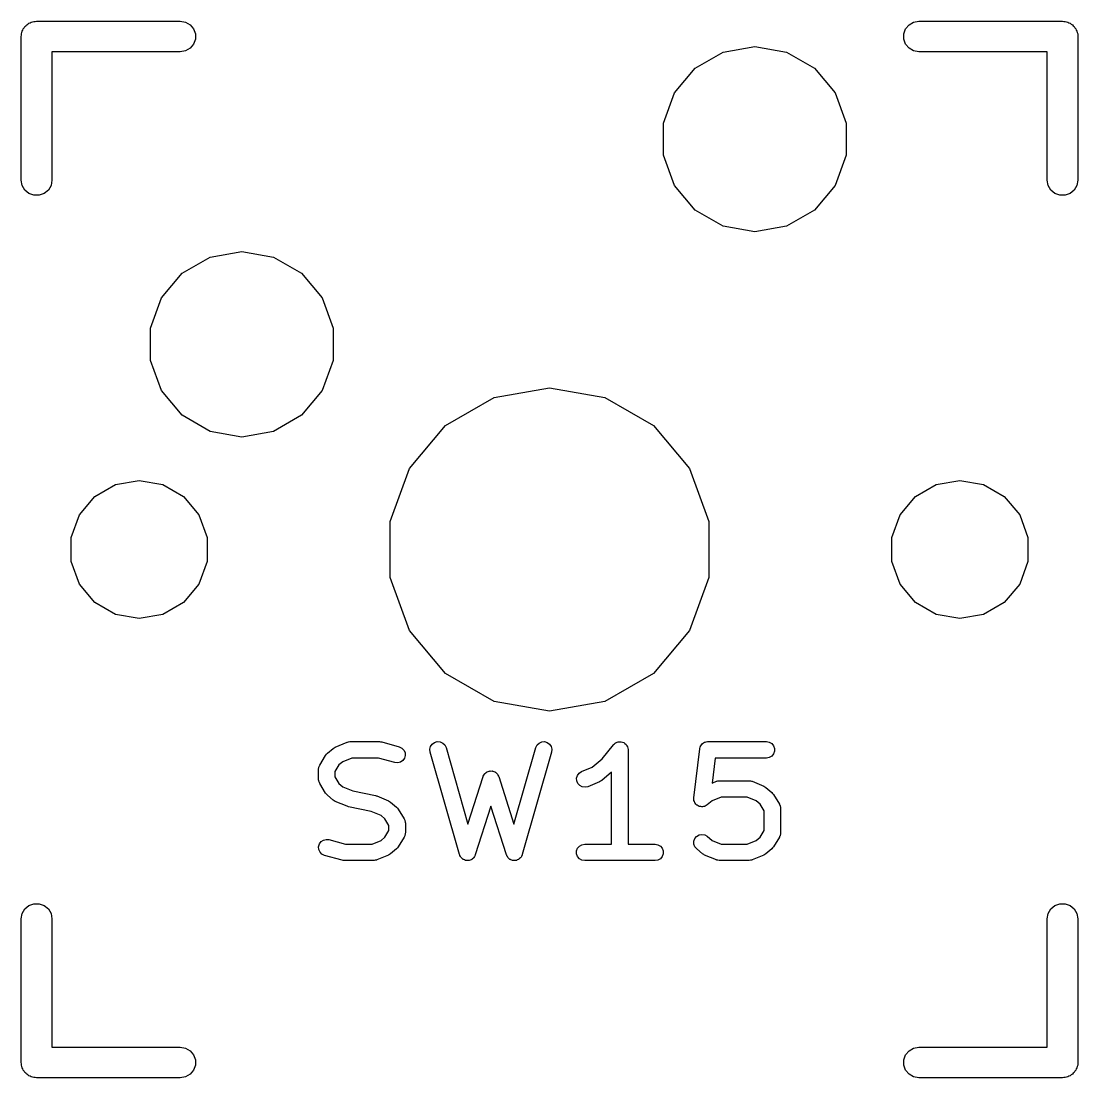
# Model space of a CAD drawing. Extents: x 30 to 168, y -145 to -27.
# Drawn here: x 109.46 to 122.54, y -66.54 to -53.46 of the extents above; entities that cross this region are included whole.
import ezdxf

# ---------------------------------------------------------------- set-up
doc = ezdxf.new("R2010")
doc.units = 0
doc.header["$MEASUREMENT"] = 0
doc.layers.add('BLACK', color=7, linetype='CONTINUOUS')

msp = doc.modelspace()

# ---------------------------------------------------------------- linework, layer by layer
at = {"layer": 'Black'}
for p, q in [((109.528, -53.5041), (109.542, -53.4957)), ((109.542, -53.4957), (109.555, -53.485)), ((109.555, -53.485), (109.57, -53.4793)), ((109.57, -53.4793), (109.585, -53.471)), ((109.585, -53.471), (109.601, -53.4681)), ((109.601, -53.4681), (109.617, -53.4624)), ((109.617, -53.4624), (109.634, -53.4624)), ((109.634, -53.4624), (109.65, -53.4595)), ((109.65, -53.4595), (111.428, -53.4595)), ((111.428, -53.4595), (111.493, -53.471)), ((111.493, -53.471), (111.55, -53.5041)), ((120.45, -53.5041), (120.507, -53.471)), ((120.507, -53.471), (120.572, -53.4595)), ((120.572, -53.4595), (122.35, -53.4595)), ((122.35, -53.4595), (122.366, -53.4624)), ((122.366, -53.4624), (122.383, -53.4624)), ((122.383, -53.4624), (122.399, -53.4681)), ((122.399, -53.4681), (122.415, -53.471)), ((122.415, -53.471), (122.43, -53.4793)), ((122.43, -53.4793), (122.445, -53.485)), ((122.445, -53.485), (122.458, -53.4957)), ((122.458, -53.4957), (122.472, -53.5041)), ((109.462, -53.6169), (109.468, -53.6013)), ((109.462, -53.6336), (109.462, -53.6169)), ((109.468, -53.6013), (109.471, -53.5848)), ((109.471, -53.5848), (109.479, -53.5704)), ((109.479, -53.5704), (109.485, -53.5547)), ((109.485, -53.5547), (109.496, -53.542)), ((109.496, -53.542), (109.504, -53.5275)), ((109.504, -53.5275), (109.517, -53.5168)), ((109.517, -53.5168), (109.528, -53.5041)), ((111.55, -53.5041), (111.593, -53.5547)), ((111.593, -53.5547), (111.616, -53.6169)), ((111.616, -53.6169), (111.616, -53.6831)), ((120.384, -53.6169), (120.407, -53.5547)), ((120.384, -53.6831), (120.384, -53.6169)), ((120.407, -53.5547), (120.45, -53.5041)), ((122.472, -53.5041), (122.483, -53.5168)), ((122.483, -53.5168), (122.496, -53.5275)), ((122.496, -53.5275), (122.504, -53.542)), ((122.504, -53.542), (122.515, -53.5547)), ((122.515, -53.5547), (122.521, -53.5704)), ((122.521, -53.5704), (122.529, -53.5848)), ((122.529, -53.5848), (122.532, -53.6013)), ((122.532, -53.6013), (122.538, -53.6169)), ((122.538, -53.6169), (122.538, -53.6336)), ((109.459, -53.65), (109.462, -53.6336)), ((109.459, -55.428), (109.459, -53.65)), ((111.593, -53.7452), (111.55, -53.7959)), ((111.616, -53.6831), (111.593, -53.7452)), ((120.407, -53.7452), (120.384, -53.6831)), ((120.45, -53.7959), (120.407, -53.7452)), ((122.538, -53.6336), (122.54, -53.65)), ((122.54, -53.65), (122.54, -55.428)), ((111.428, -53.8405), (109.84, -53.8405)), ((109.84, -53.8405), (109.84, -55.428)), ((111.493, -53.829), (111.428, -53.8405)), ((111.55, -53.7959), (111.493, -53.829)), ((117.802, -54.0411), (118.148, -53.8418)), ((118.148, -53.8418), (118.54, -53.7726)), ((118.54, -53.7726), (118.932, -53.8418)), ((118.932, -53.8418), (119.278, -54.0411)), ((120.507, -53.829), (120.45, -53.7959)), ((120.572, -53.8405), (120.507, -53.829)), ((122.159, -53.8405), (120.572, -53.8405)), ((122.159, -55.428), (122.159, -53.8405)), ((117.546, -54.3463), (117.802, -54.0411)), ((119.278, -54.0411), (119.534, -54.3463)), ((117.41, -54.7208), (117.546, -54.3463)), ((119.534, -54.3463), (119.67, -54.7208)), ((117.41, -55.1192), (117.41, -54.7208)), ((119.67, -54.7208), (119.67, -55.1192)), ((117.546, -55.4937), (117.41, -55.1192)), ((119.67, -55.1192), (119.534, -55.4937)), ((109.471, -55.4932), (109.459, -55.428)), ((109.84, -55.428), (109.829, -55.4932)), ((122.171, -55.4932), (122.159, -55.428)), ((122.54, -55.428), (122.529, -55.4932)), ((109.504, -55.5505), (109.471, -55.4932)), ((109.555, -55.593), (109.504, -55.5505)), ((109.617, -55.6156), (109.555, -55.593)), ((109.745, -55.593), (109.683, -55.6156)), ((109.796, -55.5505), (109.745, -55.593)), ((109.829, -55.4932), (109.796, -55.5505)), ((117.802, -55.7989), (117.546, -55.4937)), ((119.534, -55.4937), (119.278, -55.7989)), ((122.204, -55.5505), (122.171, -55.4932)), ((122.255, -55.593), (122.204, -55.5505)), ((122.317, -55.6156), (122.255, -55.593)), ((122.445, -55.593), (122.383, -55.6156)), ((122.496, -55.5505), (122.445, -55.593)), ((122.529, -55.4932), (122.496, -55.5505)), ((109.683, -55.6156), (109.617, -55.6156)), ((122.383, -55.6156), (122.317, -55.6156)), ((118.148, -55.9982), (117.802, -55.7989)), ((119.278, -55.7989), (118.932, -55.9982)), ((118.54, -56.0674), (118.148, -55.9982)), ((118.932, -55.9982), (118.54, -56.0674)), ((111.798, -56.3818), (112.19, -56.3126)), ((112.19, -56.3126), (112.582, -56.3818)), ((111.452, -56.5811), (111.798, -56.3818)), ((112.582, -56.3818), (112.928, -56.5811)), ((111.196, -56.8863), (111.452, -56.5811)), ((112.928, -56.5811), (113.184, -56.8863)), ((111.06, -57.2608), (111.196, -56.8863)), ((113.184, -56.8863), (113.32, -57.2608)), ((111.06, -57.6592), (111.06, -57.2608)), ((113.32, -57.2608), (113.32, -57.6592)), ((111.196, -58.0337), (111.06, -57.6592)), ((113.32, -57.6592), (113.184, -58.0337)), ((111.452, -58.3389), (111.196, -58.0337)), ((113.184, -58.0337), (112.928, -58.3389)), ((115.315, -58.1192), (116, -57.9985)), ((116, -57.9985), (116.685, -58.1192)), ((114.713, -58.4667), (115.315, -58.1192)), ((116.685, -58.1192), (117.287, -58.4667)), ((111.798, -58.5382), (111.452, -58.3389)), ((112.928, -58.3389), (112.582, -58.5382)), ((114.267, -58.9992), (114.713, -58.4667)), ((117.287, -58.4667), (117.733, -58.9992)), ((112.19, -58.6074), (111.798, -58.5382)), ((112.582, -58.5382), (112.19, -58.6074)), ((114.029, -59.6524), (114.267, -58.9992)), ((117.733, -58.9992), (117.971, -59.6524)), ((110.371, -59.3457), (110.628, -59.1974)), ((110.628, -59.1974), (110.92, -59.1458)), ((110.92, -59.1458), (111.212, -59.1974)), ((111.212, -59.1974), (111.469, -59.3457)), ((120.531, -59.3457), (120.788, -59.1974)), ((120.788, -59.1974), (121.08, -59.1458)), ((121.08, -59.1458), (121.372, -59.1974)), ((121.372, -59.1974), (121.629, -59.3457)), ((110.18, -59.5729), (110.371, -59.3457)), ((111.469, -59.3457), (111.66, -59.5729)), ((120.34, -59.5729), (120.531, -59.3457)), ((121.629, -59.3457), (121.82, -59.5729)), ((110.079, -59.8517), (110.18, -59.5729)), ((111.66, -59.5729), (111.761, -59.8517)), ((120.239, -59.8517), (120.34, -59.5729)), ((121.82, -59.5729), (121.921, -59.8517)), ((114.029, -60.3476), (114.029, -59.6524)), ((117.971, -59.6524), (117.971, -60.3476)), ((110.079, -60.1483), (110.079, -59.8517)), ((111.761, -59.8517), (111.761, -60.1483)), ((120.239, -60.1483), (120.239, -59.8517)), ((121.921, -59.8517), (121.921, -60.1483)), ((110.18, -60.4271), (110.079, -60.1483)), ((111.761, -60.1483), (111.66, -60.4271)), ((120.34, -60.4271), (120.239, -60.1483)), ((121.921, -60.1483), (121.82, -60.4271)), ((110.371, -60.6543), (110.18, -60.4271)), ((111.66, -60.4271), (111.469, -60.6543)), ((114.267, -61.0008), (114.029, -60.3476)), ((117.971, -60.3476), (117.733, -61.0008)), ((120.531, -60.6543), (120.34, -60.4271)), ((121.82, -60.4271), (121.629, -60.6543)), ((110.628, -60.8026), (110.371, -60.6543)), ((111.469, -60.6543), (111.212, -60.8026)), ((120.788, -60.8026), (120.531, -60.6543)), ((121.629, -60.6543), (121.372, -60.8026)), ((110.92, -60.8541), (110.628, -60.8026)), ((111.212, -60.8026), (110.92, -60.8541)), ((121.08, -60.8541), (120.788, -60.8026)), ((121.372, -60.8026), (121.08, -60.8541)), ((114.713, -61.5332), (114.267, -61.0008)), ((117.733, -61.0008), (117.287, -61.5332)), ((115.315, -61.8808), (114.713, -61.5332)), ((117.287, -61.5332), (116.685, -61.8808)), ((116, -62.0015), (115.315, -61.8808)), ((116.685, -61.8808), (116, -62.0015)), ((113.348, -62.4462), (113.493, -62.3857)), ((113.493, -62.3857), (113.496, -62.3852)), ((113.496, -62.3852), (113.498, -62.3841)), ((113.498, -62.3841), (113.513, -62.3814)), ((113.513, -62.3814), (113.528, -62.378)), ((113.528, -62.378), (113.53, -62.3783)), ((113.53, -62.3783), (113.533, -62.3779)), ((113.533, -62.3779), (113.895, -62.3779)), ((113.895, -62.3779), (113.909, -62.3803)), ((113.909, -62.3803), (113.923, -62.3816)), ((113.923, -62.3816), (114.14, -62.4421)), ((114.548, -62.4089), (114.577, -62.3882)), ((114.577, -62.3882), (114.611, -62.3785)), ((114.611, -62.3785), (114.646, -62.381)), ((114.646, -62.381), (114.678, -62.3953)), ((114.678, -62.3953), (114.703, -62.4199)), ((115.845, -62.4199), (115.871, -62.3953)), ((115.871, -62.3953), (115.903, -62.381)), ((115.903, -62.381), (115.938, -62.3785)), ((115.938, -62.3785), (115.972, -62.3882)), ((115.972, -62.3882), (116, -62.4089)), ((116.806, -62.4036), (116.818, -62.3927)), ((116.818, -62.3927), (116.819, -62.3923)), ((116.819, -62.3923), (116.82, -62.3915)), ((116.82, -62.3915), (116.836, -62.3859)), ((116.836, -62.3859), (116.851, -62.3799)), ((116.851, -62.3799), (116.852, -62.3799)), ((116.852, -62.3799), (116.853, -62.3795)), ((116.853, -62.3795), (116.87, -62.3795)), ((116.87, -62.3795), (116.886, -62.3791)), ((116.886, -62.3791), (116.887, -62.3795)), ((116.887, -62.3795), (116.888, -62.3795)), ((116.888, -62.3795), (116.904, -62.3851)), ((116.904, -62.3851), (116.92, -62.3904)), ((116.92, -62.3904), (116.921, -62.3911)), ((116.921, -62.3911), (116.922, -62.3915)), ((116.922, -62.3915), (116.934, -62.4021)), ((117.894, -62.4017), (117.907, -62.3943)), ((117.907, -62.3943), (117.919, -62.3861)), ((117.919, -62.3861), (117.922, -62.3855)), ((117.922, -62.3855), (117.925, -62.3841)), ((117.925, -62.3841), (117.939, -62.3815)), ((117.939, -62.3815), (117.954, -62.3781)), ((117.954, -62.3781), (117.957, -62.3784)), ((117.957, -62.3784), (117.959, -62.3779)), ((117.959, -62.3779), (118.685, -62.3779)), ((118.685, -62.3779), (118.72, -62.3841)), ((118.72, -62.3841), (118.75, -62.4017)), ((113.239, -62.5354), (113.25, -62.5224)), ((113.25, -62.5224), (113.322, -62.4619)), ((113.322, -62.4619), (113.336, -62.4544)), ((113.336, -62.4544), (113.348, -62.4462)), ((114.14, -62.4421), (114.172, -62.4573)), ((114.172, -62.4573), (114.197, -62.4825)), ((114.197, -62.4825), (114.212, -62.5146)), ((114.212, -62.5146), (114.214, -62.5498)), ((114.52, -62.4723), (114.528, -62.4381)), ((114.523, -62.5074), (114.52, -62.4723)), ((114.886, -63.7774), (114.523, -62.5074)), ((114.528, -62.4381), (114.548, -62.4089)), ((114.703, -62.4199), (114.719, -62.4516)), ((114.719, -62.4516), (114.99, -63.399)), ((115.559, -63.399), (115.83, -62.4516)), ((116.025, -62.5074), (115.662, -63.7774)), ((115.83, -62.4516), (115.845, -62.4199)), ((116, -62.4089), (116.02, -62.4381)), ((116.02, -62.4381), (116.029, -62.4723)), ((116.029, -62.4723), (116.025, -62.5074)), ((116.653, -62.5895), (116.792, -62.4161)), ((116.792, -62.4153), (116.793, -62.4142)), ((116.792, -62.4161), (116.792, -62.4153)), ((116.793, -62.4142), (116.806, -62.4036)), ((116.934, -62.4021), (116.947, -62.4124)), ((116.947, -62.4124), (116.948, -62.4134)), ((116.948, -62.4134), (116.949, -62.4142)), ((116.949, -62.4142), (116.957, -62.4285)), ((116.957, -62.4285), (116.965, -62.4426)), ((116.965, -62.4426), (116.966, -62.4437)), ((116.966, -62.4437), (116.966, -62.4448)), ((116.966, -62.4448), (116.969, -62.461)), ((116.969, -62.461), (116.972, -62.4771)), ((116.972, -62.4771), (116.972, -62.4783)), ((116.972, -62.4783), (116.972, -62.4795)), ((116.972, -62.4795), (116.972, -63.6479)), ((117.786, -63.0722), (117.859, -62.4674)), ((117.859, -62.4619), (117.864, -62.4479)), ((117.859, -62.4647), (117.859, -62.4619)), ((117.859, -62.4674), (117.859, -62.4647)), ((117.864, -62.4479), (117.869, -62.4336)), ((117.869, -62.4336), (117.87, -62.4314)), ((117.87, -62.4314), (117.871, -62.4287)), ((117.871, -62.4287), (117.881, -62.4173)), ((117.881, -62.4173), (117.89, -62.4054)), ((117.89, -62.4054), (117.892, -62.4039)), ((117.892, -62.4039), (117.894, -62.4017)), ((118.75, -62.4017), (118.773, -62.4287)), ((118.773, -62.4287), (118.785, -62.4619)), ((118.785, -62.4972), (118.773, -62.5303)), ((118.785, -62.4619), (118.785, -62.4972)), ((113.155, -62.6692), (113.228, -62.5482)), ((113.228, -62.5482), (113.239, -62.5354)), ((113.441, -62.6279), (113.393, -62.6675)), ((113.553, -62.5811), (113.441, -62.6279)), ((113.882, -62.5811), (113.553, -62.5811)), ((114.086, -62.6379), (113.882, -62.5811)), ((114.121, -62.6413), (114.086, -62.6379)), ((114.155, -62.6325), (114.121, -62.6413)), ((114.184, -62.6125), (114.155, -62.6325)), ((114.205, -62.5838), (114.184, -62.6125)), ((114.214, -62.5498), (114.205, -62.5838)), ((116.527, -62.694), (116.653, -62.5895)), ((118.05, -62.5811), (118.012, -62.8917)), ((118.685, -62.5811), (118.05, -62.5811)), ((118.72, -62.575), (118.685, -62.5811)), ((118.75, -62.5574), (118.72, -62.575)), ((118.773, -62.5303), (118.75, -62.5574)), ((113.141, -62.7214), (113.142, -62.7118)), ((113.141, -62.8424), (113.141, -62.7214)), ((113.142, -62.7118), (113.143, -62.7021)), ((113.143, -62.7021), (113.145, -62.6946)), ((113.145, -62.6946), (113.147, -62.6867)), ((113.147, -62.6867), (113.152, -62.6782)), ((113.152, -62.6782), (113.155, -62.6692)), ((113.393, -62.6675), (113.344, -62.7496)), ((113.344, -62.7496), (113.344, -62.8142)), ((115.188, -62.7923), (115.194, -62.7802)), ((115.194, -62.7802), (115.197, -62.7775)), ((115.197, -62.7775), (115.199, -62.7741)), ((115.199, -62.7741), (115.21, -62.7657)), ((115.21, -62.7657), (115.22, -62.7565)), ((115.22, -62.7565), (115.224, -62.7549)), ((115.224, -62.7549), (115.227, -62.7525)), ((115.227, -62.7525), (115.24, -62.7483)), ((115.24, -62.7483), (115.253, -62.7431)), ((115.253, -62.7431), (115.257, -62.7429)), ((115.257, -62.7429), (115.261, -62.7417)), ((115.261, -62.7417), (115.274, -62.7422)), ((115.274, -62.7422), (115.288, -62.7417)), ((115.288, -62.7417), (115.292, -62.7429)), ((115.292, -62.7429), (115.296, -62.7431)), ((115.296, -62.7431), (115.309, -62.7483)), ((115.309, -62.7483), (115.322, -62.7525)), ((115.322, -62.7525), (115.325, -62.7549)), ((115.325, -62.7549), (115.329, -62.7565)), ((115.329, -62.7565), (115.339, -62.7657)), ((115.339, -62.7657), (115.349, -62.7741)), ((115.349, -62.7741), (115.352, -62.7775)), ((115.352, -62.7775), (115.355, -62.7802)), ((115.355, -62.7802), (115.361, -62.7923)), ((116.345, -62.7957), (116.367, -62.7676)), ((116.367, -62.7676), (116.396, -62.7486)), ((116.396, -62.7486), (116.527, -62.694)), ((116.769, -62.7569), (116.646, -62.86)), ((116.769, -63.6479), (116.769, -62.7569)), ((113.142, -62.852), (113.141, -62.8424)), ((113.143, -62.8617), (113.142, -62.852)), ((113.145, -62.8692), (113.143, -62.8617)), ((113.147, -62.8771), (113.145, -62.8692)), ((113.152, -62.8856), (113.147, -62.8771)), ((113.155, -62.8947), (113.152, -62.8856)), ((113.228, -63.0156), (113.155, -62.8947)), ((113.344, -62.8142), (113.393, -62.8963)), ((113.393, -62.8963), (113.441, -62.9359)), ((114.99, -63.399), (115.178, -62.8114)), ((115.178, -62.8114), (115.179, -62.8078)), ((115.179, -62.8078), (115.18, -62.8039)), ((115.18, -62.8039), (115.188, -62.7923)), ((115.361, -62.7923), (115.368, -62.8039)), ((115.368, -62.8039), (115.369, -62.8078)), ((115.369, -62.8078), (115.371, -62.8114)), ((115.371, -62.8114), (115.559, -63.399)), ((116.335, -62.8293), (116.345, -62.7957)), ((116.336, -62.8646), (116.335, -62.8293)), ((116.35, -62.8971), (116.336, -62.8646)), ((116.374, -62.9231), (116.35, -62.8971)), ((116.62, -62.8757), (116.475, -62.9362)), ((116.632, -62.8675), (116.62, -62.8757)), ((116.646, -62.86), (116.632, -62.8675)), ((118.012, -62.8917), (118.065, -62.8695)), ((118.065, -62.8695), (118.068, -62.869)), ((118.068, -62.869), (118.07, -62.8679)), ((118.07, -62.8679), (118.085, -62.8652)), ((118.085, -62.8652), (118.1, -62.8618)), ((118.1, -62.8618), (118.102, -62.8621)), ((118.102, -62.8621), (118.105, -62.8617)), ((118.105, -62.8617), (118.467, -62.8617)), ((118.467, -62.8617), (118.47, -62.8621)), ((118.47, -62.8621), (118.472, -62.8618)), ((118.472, -62.8618), (118.487, -62.8652)), ((118.487, -62.8652), (118.502, -62.8679)), ((118.502, -62.8679), (118.504, -62.869)), ((118.504, -62.869), (118.507, -62.8695)), ((118.507, -62.8695), (118.652, -62.93)), ((113.239, -63.0284), (113.228, -63.0156)), ((113.25, -63.0414), (113.239, -63.0284)), ((113.322, -63.1019), (113.25, -63.0414)), ((113.441, -62.9359), (113.563, -62.9868)), ((113.563, -62.9868), (113.844, -63.0453)), ((113.844, -63.0453), (113.853, -63.0489)), ((113.853, -63.0489), (113.862, -63.051)), ((116.405, -62.9393), (116.374, -62.9231)), ((116.44, -62.9439), (116.405, -62.9393)), ((116.475, -62.9362), (116.44, -62.9439)), ((118.652, -62.93), (118.664, -62.9382)), ((118.664, -62.9382), (118.678, -62.9458)), ((118.678, -62.9458), (118.75, -63.0062)), ((118.75, -63.0062), (118.761, -63.0192)), ((118.761, -63.0192), (118.772, -63.032)), ((118.772, -63.032), (118.845, -63.153)), ((113.336, -63.1094), (113.322, -63.1019)), ((113.348, -63.1176), (113.336, -63.1094)), ((113.493, -63.1781), (113.348, -63.1176)), ((113.503, -63.1802), (113.493, -63.1781)), ((113.512, -63.1837), (113.503, -63.1802)), ((113.862, -63.051), (114.007, -63.1115)), ((114.007, -63.1115), (114.02, -63.1196)), ((114.02, -63.1196), (114.033, -63.1272)), ((114.033, -63.1272), (114.106, -63.1877)), ((115.274, -63.1757), (115.081, -63.7805)), ((115.468, -63.7805), (115.274, -63.1757)), ((117.787, -63.0869), (117.786, -63.0722)), ((117.787, -63.1016), (117.787, -63.0869)), ((117.788, -63.1044), (117.787, -63.1016)), ((117.788, -63.1074), (117.788, -63.1044)), ((117.794, -63.1209), (117.788, -63.1074)), ((117.799, -63.1348), (117.794, -63.1209)), ((117.801, -63.1371), (117.799, -63.1348)), ((117.802, -63.1399), (117.801, -63.1371)), ((117.812, -63.1506), (117.802, -63.1399)), ((117.821, -63.1619), (117.812, -63.1506)), ((117.824, -63.1634), (117.821, -63.1619)), ((117.826, -63.1656), (117.824, -63.1634)), ((117.839, -63.1722), (117.826, -63.1656)), ((117.852, -63.1796), (117.839, -63.1722)), ((117.855, -63.1802), (117.852, -63.1796)), ((117.857, -63.1815), (117.855, -63.1802)), ((117.921, -63.1799), (117.907, -63.1824)), ((117.924, -63.1784), (117.921, -63.1799)), ((117.927, -63.1777), (117.924, -63.1784)), ((117.939, -63.1697), (117.927, -63.1777)), ((117.952, -63.1623), (117.939, -63.1697)), ((118.013, -63.1117), (117.952, -63.1623)), ((118.125, -63.0649), (118.013, -63.1117)), ((118.447, -63.0649), (118.125, -63.0649)), ((118.559, -63.1117), (118.447, -63.0649)), ((118.607, -63.1513), (118.559, -63.1117)), ((118.656, -63.2334), (118.607, -63.1513)), ((118.845, -63.153), (118.848, -63.1621)), ((118.848, -63.1621), (118.853, -63.1705)), ((118.853, -63.1705), (118.855, -63.1784)), ((118.855, -63.1784), (118.857, -63.1859)), ((113.793, -63.2423), (113.512, -63.1837)), ((113.915, -63.2931), (113.793, -63.2423)), ((113.962, -63.3327), (113.915, -63.2931)), ((114.106, -63.1877), (114.117, -63.2006)), ((114.117, -63.2006), (114.128, -63.2134)), ((114.128, -63.2134), (114.2, -63.3344)), ((117.872, -63.1833), (117.857, -63.1815)), ((117.887, -63.1859), (117.872, -63.1833)), ((117.889, -63.1854), (117.887, -63.1859)), ((117.892, -63.1857), (117.889, -63.1854)), ((117.907, -63.1824), (117.892, -63.1857)), ((118.656, -63.4795), (118.656, -63.2334)), ((118.857, -63.1859), (118.858, -63.1956)), ((118.858, -63.1956), (118.859, -63.2052)), ((118.859, -63.2052), (118.859, -63.5076)), ((114.012, -63.4148), (113.962, -63.3327)), ((114.012, -63.4795), (114.012, -63.4148)), ((114.2, -63.3344), (114.204, -63.3435)), ((114.204, -63.3435), (114.209, -63.3519)), ((114.209, -63.3519), (114.21, -63.3598)), ((114.21, -63.3598), (114.213, -63.3673)), ((114.213, -63.3673), (114.213, -63.3771)), ((114.213, -63.3771), (114.215, -63.3867)), ((114.215, -63.3867), (114.215, -63.5076)), ((113.915, -63.6012), (113.962, -63.5615)), ((113.962, -63.5615), (114.012, -63.4795)), ((114.2, -63.5599), (114.128, -63.6808)), ((114.204, -63.5508), (114.2, -63.5599)), ((114.209, -63.5424), (114.204, -63.5508)), ((114.21, -63.5344), (114.209, -63.5424)), ((114.213, -63.5269), (114.21, -63.5344)), ((114.215, -63.5076), (114.213, -63.5172)), ((114.213, -63.5172), (114.213, -63.5269)), ((117.799, -63.5781), (117.821, -63.551)), ((117.821, -63.551), (117.852, -63.5332)), ((117.852, -63.5332), (117.887, -63.527)), ((117.887, -63.527), (117.921, -63.533)), ((117.921, -63.533), (117.952, -63.5505)), ((117.952, -63.5505), (118.013, -63.6012)), ((118.559, -63.6012), (118.607, -63.5615)), ((118.607, -63.5615), (118.656, -63.4795)), ((118.845, -63.5599), (118.772, -63.6808)), ((118.848, -63.5508), (118.845, -63.5599)), ((118.853, -63.5424), (118.848, -63.5508)), ((118.855, -63.5344), (118.853, -63.5424)), ((118.857, -63.5269), (118.855, -63.5344)), ((118.858, -63.5172), (118.857, -63.5269)), ((118.859, -63.5076), (118.858, -63.5172)), ((113.141, -63.6793), (113.151, -63.6453)), ((113.144, -63.7144), (113.141, -63.6793)), ((113.151, -63.6453), (113.171, -63.6166)), ((113.171, -63.6166), (113.2, -63.5966)), ((113.2, -63.5966), (113.234, -63.5878)), ((113.234, -63.5878), (113.269, -63.5912)), ((113.269, -63.5912), (113.474, -63.6479)), ((113.474, -63.6479), (113.803, -63.6479)), ((113.803, -63.6479), (113.915, -63.6012)), ((114.117, -63.6937), (114.106, -63.7066)), ((114.128, -63.6808), (114.117, -63.6937)), ((116.335, -63.7319), (116.347, -63.6987)), ((116.347, -63.6987), (116.37, -63.6717)), ((116.37, -63.6717), (116.401, -63.6541)), ((116.401, -63.6541), (116.435, -63.6479)), ((116.435, -63.6479), (116.769, -63.6479)), ((116.972, -63.6479), (117.306, -63.6479)), ((117.306, -63.6479), (117.341, -63.6541)), ((117.341, -63.6541), (117.372, -63.6717)), ((117.372, -63.6717), (117.394, -63.6987)), ((117.394, -63.6987), (117.406, -63.7319)), ((117.787, -63.6113), (117.799, -63.5781)), ((117.787, -63.6466), (117.787, -63.6113)), ((117.799, -63.6797), (117.787, -63.6466)), ((117.822, -63.7066), (117.799, -63.6797)), ((118.013, -63.6012), (118.125, -63.6479)), ((118.125, -63.6479), (118.447, -63.6479)), ((118.447, -63.6479), (118.559, -63.6012)), ((118.761, -63.6937), (118.75, -63.7066)), ((118.772, -63.6808), (118.761, -63.6937)), ((113.159, -63.7466), (113.144, -63.7144)), ((113.183, -63.7717), (113.159, -63.7466)), ((113.215, -63.7869), (113.183, -63.7717)), ((113.433, -63.8474), (113.215, -63.7869)), ((114.007, -63.7828), (113.862, -63.8433)), ((114.02, -63.7746), (114.007, -63.7828)), ((114.033, -63.7671), (114.02, -63.7746)), ((114.106, -63.7066), (114.033, -63.7671)), ((114.889, -63.7825), (114.886, -63.7774)), ((114.89, -63.788), (114.889, -63.7825)), ((114.896, -63.7983), (114.89, -63.788)), ((114.902, -63.8092), (114.896, -63.7983)), ((114.906, -63.8131), (114.902, -63.8092)), ((114.909, -63.8178), (114.906, -63.8131)), ((114.918, -63.8253), (114.909, -63.8178)), ((114.927, -63.8337), (114.918, -63.8253)), ((114.932, -63.836), (114.927, -63.8337)), ((115.047, -63.8273), (115.038, -63.8354)), ((115.057, -63.8202), (115.047, -63.8273)), ((115.06, -63.8155), (115.057, -63.8202)), ((115.064, -63.8117), (115.06, -63.8155)), ((115.07, -63.801), (115.064, -63.8117)), ((115.077, -63.7909), (115.07, -63.801)), ((115.078, -63.7855), (115.077, -63.7909)), ((115.081, -63.7805), (115.078, -63.7855)), ((115.47, -63.7855), (115.468, -63.7805)), ((115.472, -63.7909), (115.47, -63.7855)), ((115.479, -63.801), (115.472, -63.7909)), ((115.484, -63.8117), (115.479, -63.801)), ((115.488, -63.8155), (115.484, -63.8117)), ((115.492, -63.8202), (115.488, -63.8155)), ((115.501, -63.8273), (115.492, -63.8202)), ((115.51, -63.8354), (115.501, -63.8273)), ((115.621, -63.8337), (115.616, -63.836)), ((115.63, -63.8253), (115.621, -63.8337)), ((115.64, -63.8178), (115.63, -63.8253)), ((115.643, -63.8131), (115.64, -63.8178)), ((115.647, -63.8092), (115.643, -63.8131)), ((115.652, -63.7983), (115.647, -63.8092)), ((115.659, -63.788), (115.652, -63.7983)), ((115.66, -63.7825), (115.659, -63.788)), ((115.662, -63.7774), (115.66, -63.7825)), ((116.335, -63.7672), (116.335, -63.7319)), ((116.347, -63.8003), (116.335, -63.7672)), ((116.37, -63.8274), (116.347, -63.8003)), ((116.401, -63.845), (116.37, -63.8274)), ((117.372, -63.8274), (117.341, -63.845)), ((117.394, -63.8003), (117.372, -63.8274)), ((117.406, -63.7672), (117.394, -63.8003)), ((117.406, -63.7319), (117.406, -63.7672)), ((117.894, -63.7671), (117.822, -63.7066)), ((117.908, -63.7746), (117.894, -63.7671)), ((117.92, -63.7828), (117.908, -63.7746)), ((118.065, -63.8433), (117.92, -63.7828)), ((118.652, -63.7828), (118.507, -63.8433)), ((118.664, -63.7746), (118.652, -63.7828)), ((118.678, -63.7671), (118.664, -63.7746)), ((118.75, -63.7066), (118.678, -63.7671)), ((113.446, -63.8487), (113.433, -63.8474)), ((113.46, -63.8511), (113.446, -63.8487)), ((113.823, -63.8511), (113.46, -63.8511)), ((113.825, -63.8507), (113.823, -63.8511)), ((113.828, -63.851), (113.825, -63.8507)), ((113.842, -63.8477), (113.828, -63.851)), ((113.858, -63.845), (113.842, -63.8477)), ((113.86, -63.8438), (113.858, -63.845)), ((113.862, -63.8433), (113.86, -63.8438)), ((114.937, -63.8394), (114.932, -63.836)), ((114.948, -63.8431), (114.937, -63.8394)), ((114.959, -63.8481), (114.948, -63.8431)), ((114.965, -63.8485), (114.959, -63.8481)), ((114.97, -63.8502), (114.965, -63.8485)), ((114.982, -63.8497), (114.97, -63.8502)), ((114.995, -63.8506), (114.982, -63.8497)), ((115, -63.849), (114.995, -63.8506)), ((115.006, -63.8488), (115, -63.849)), ((115.017, -63.8442), (115.006, -63.8488)), ((115.028, -63.8409), (115.017, -63.8442)), ((115.033, -63.8376), (115.028, -63.8409)), ((115.038, -63.8354), (115.033, -63.8376)), ((115.516, -63.8376), (115.51, -63.8354)), ((115.52, -63.8409), (115.516, -63.8376)), ((115.532, -63.8442), (115.52, -63.8409)), ((115.543, -63.8488), (115.532, -63.8442)), ((115.549, -63.849), (115.543, -63.8488)), ((115.554, -63.8506), (115.549, -63.849)), ((115.566, -63.8497), (115.554, -63.8506)), ((115.578, -63.8502), (115.566, -63.8497)), ((115.584, -63.8485), (115.578, -63.8502)), ((115.589, -63.8481), (115.584, -63.8485)), ((115.6, -63.8431), (115.589, -63.8481)), ((115.612, -63.8394), (115.6, -63.8431)), ((115.616, -63.836), (115.612, -63.8394)), ((116.435, -63.8511), (116.401, -63.845)), ((117.306, -63.8511), (116.435, -63.8511)), ((117.341, -63.845), (117.306, -63.8511)), ((118.068, -63.8438), (118.065, -63.8433)), ((118.07, -63.845), (118.068, -63.8438)), ((118.085, -63.8477), (118.07, -63.845)), ((118.1, -63.851), (118.085, -63.8477)), ((118.102, -63.8507), (118.1, -63.851)), ((118.105, -63.8511), (118.102, -63.8507)), ((118.467, -63.8511), (118.105, -63.8511)), ((118.47, -63.8507), (118.467, -63.8511)), ((118.472, -63.851), (118.47, -63.8507)), ((118.487, -63.8477), (118.472, -63.851)), ((118.502, -63.845), (118.487, -63.8477)), ((118.504, -63.8438), (118.502, -63.845)), ((118.507, -63.8433), (118.504, -63.8438)), ((109.471, -64.5068), (109.504, -64.4495)), ((109.504, -64.4495), (109.555, -64.407)), ((109.555, -64.407), (109.617, -64.3844)), ((109.617, -64.3844), (109.683, -64.3844)), ((109.683, -64.3844), (109.745, -64.407)), ((109.745, -64.407), (109.796, -64.4495)), ((109.796, -64.4495), (109.829, -64.5068)), ((122.171, -64.5068), (122.204, -64.4495)), ((122.204, -64.4495), (122.255, -64.407)), ((122.255, -64.407), (122.317, -64.3844)), ((122.317, -64.3844), (122.383, -64.3844)), ((122.383, -64.3844), (122.445, -64.407)), ((122.445, -64.407), (122.496, -64.4495)), ((122.496, -64.4495), (122.529, -64.5068)), ((109.459, -64.572), (109.471, -64.5068)), ((109.459, -66.35), (109.459, -64.572)), ((109.829, -64.5068), (109.84, -64.572)), ((109.84, -64.572), (109.84, -66.1595)), ((122.159, -64.572), (122.171, -64.5068)), ((122.159, -66.1595), (122.159, -64.572)), ((122.529, -64.5068), (122.54, -64.572)), ((122.54, -64.572), (122.54, -66.35)), ((109.84, -66.1595), (111.428, -66.1595)), ((111.428, -66.1595), (111.493, -66.171)), ((111.493, -66.171), (111.55, -66.2041)), ((120.45, -66.2041), (120.507, -66.171)), ((120.507, -66.171), (120.572, -66.1595)), ((120.572, -66.1595), (122.159, -66.1595)), ((111.55, -66.2041), (111.593, -66.2548)), ((111.593, -66.2548), (111.616, -66.3169)), ((111.616, -66.3169), (111.616, -66.3831)), ((120.384, -66.3169), (120.407, -66.2548)), ((120.384, -66.3831), (120.384, -66.3169)), ((120.407, -66.2548), (120.45, -66.2041)), ((109.462, -66.3664), (109.459, -66.35)), ((109.462, -66.3831), (109.462, -66.3664)), ((109.468, -66.3987), (109.462, -66.3831)), ((109.471, -66.4152), (109.468, -66.3987)), ((109.479, -66.4296), (109.471, -66.4152)), ((109.485, -66.4453), (109.479, -66.4296)), ((109.496, -66.458), (109.485, -66.4453)), ((111.593, -66.4453), (111.55, -66.4959)), ((111.616, -66.3831), (111.593, -66.4453)), ((120.407, -66.4453), (120.384, -66.3831)), ((120.45, -66.4959), (120.407, -66.4453)), ((122.515, -66.4453), (122.504, -66.458)), ((122.521, -66.4296), (122.515, -66.4453)), ((122.529, -66.4152), (122.521, -66.4296)), ((122.532, -66.3987), (122.529, -66.4152)), ((122.538, -66.3831), (122.532, -66.3987)), ((122.54, -66.35), (122.538, -66.3664)), ((122.538, -66.3664), (122.538, -66.3831)), ((109.504, -66.4725), (109.496, -66.458)), ((109.517, -66.4832), (109.504, -66.4725)), ((109.528, -66.4959), (109.517, -66.4832)), ((109.542, -66.5043), (109.528, -66.4959)), ((109.555, -66.515), (109.542, -66.5043)), ((109.57, -66.5207), (109.555, -66.515)), ((109.585, -66.529), (109.57, -66.5207)), ((109.601, -66.5319), (109.585, -66.529)), ((109.617, -66.5376), (109.601, -66.5319)), ((109.634, -66.5376), (109.617, -66.5376)), ((109.65, -66.5405), (109.634, -66.5376)), ((111.428, -66.5405), (109.65, -66.5405)), ((111.493, -66.529), (111.428, -66.5405)), ((111.55, -66.4959), (111.493, -66.529)), ((120.507, -66.529), (120.45, -66.4959)), ((120.572, -66.5405), (120.507, -66.529)), ((122.35, -66.5405), (120.572, -66.5405)), ((122.366, -66.5376), (122.35, -66.5405)), ((122.383, -66.5376), (122.366, -66.5376)), ((122.399, -66.5319), (122.383, -66.5376)), ((122.415, -66.529), (122.399, -66.5319)), ((122.43, -66.5207), (122.415, -66.529)), ((122.445, -66.515), (122.43, -66.5207)), ((122.458, -66.5043), (122.445, -66.515)), ((122.472, -66.4959), (122.458, -66.5043)), ((122.483, -66.4832), (122.472, -66.4959)), ((122.496, -66.4725), (122.483, -66.4832)), ((122.504, -66.458), (122.496, -66.4725))]:
    msp.add_line(p, q, dxfattribs=at)

doc.saveas('drawing.dxf')
